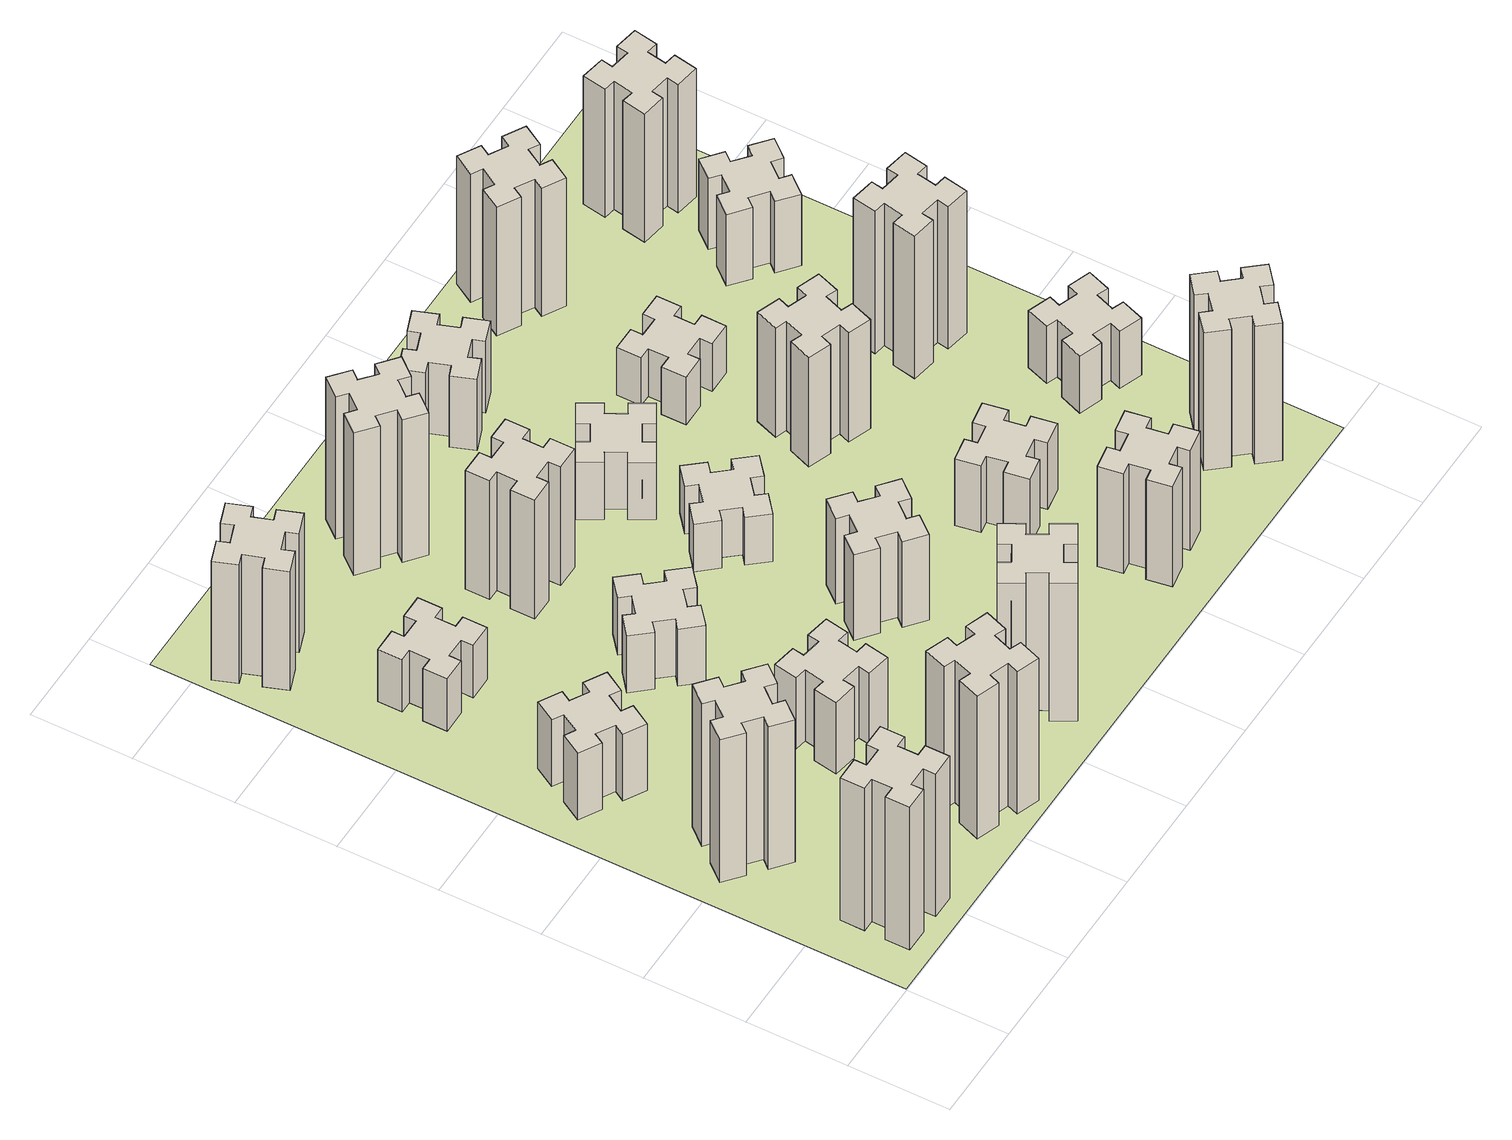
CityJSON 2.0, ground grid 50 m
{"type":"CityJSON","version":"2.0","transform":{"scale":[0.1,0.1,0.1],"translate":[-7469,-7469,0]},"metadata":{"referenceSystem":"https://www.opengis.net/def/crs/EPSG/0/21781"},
"CityObjects":{
"building1":{"type":"Building","attributes":{"class":"1000","function":"1000","usage":"1000","yearOfConstruction":2016,"roofType":"1000","measuredHeight":90,"storeysAboveGround":30,"storeysBelowGround":0},"geometry":[{"type":"Solid","lod":"1","boundaries":[[[[0,1,2,3,4,5,6,7,8,9,10,11,12,13,14,15,16,17,18,19]],[[17,16,20,21]],[[16,15,22,20]],[[15,14,23,22]],[[14,13,24,23]],[[13,12,25,24]],[[12,11,26,25]],[[11,10,27,26]],[[10,9,28,27]],[[9,8,29,28]],[[8,7,30,29]],[[7,6,31,30]],[[6,5,32,31]],[[5,4,33,32]],[[4,3,34,33]],[[3,2,35,34]],[[2,1,36,35]],[[1,0,37,36]],[[0,19,38,37]],[[19,18,39,38]],[[18,17,21,39]],[[24,25,26,27,28,29,30,31,32,33,34,35,36,37,38,39,21,20,22,23]]]]}]},
"building2":{"type":"Building","attributes":{"class":"1000","function":"1000","usage":"1000","yearOfConstruction":2016,"roofType":"1000","measuredHeight":90,"storeysAboveGround":30,"storeysBelowGround":0},"geometry":[{"type":"Solid","lod":"1","boundaries":[[[[40,41,42,43,44,45,46,47,48,49,50,51,52,53,54,55,56,57,58,59]],[[57,56,60,61]],[[56,55,62,60]],[[55,54,63,62]],[[54,53,64,63]],[[53,52,65,64]],[[52,51,66,65]],[[51,50,67,66]],[[50,49,68,67]],[[49,48,69,68]],[[48,47,70,69]],[[47,46,71,70]],[[46,45,72,71]],[[45,44,73,72]],[[44,43,74,73]],[[43,42,75,74]],[[42,41,76,75]],[[41,40,77,76]],[[40,59,78,77]],[[59,58,79,78]],[[58,57,61,79]],[[64,65,66,67,68,69,70,71,72,73,74,75,76,77,78,79,61,60,62,63]]]]}]},
"building3":{"type":"Building","attributes":{"class":"1000","function":"1000","usage":"1000","yearOfConstruction":2016,"roofType":"1000","measuredHeight":42,"storeysAboveGround":30,"storeysBelowGround":0},"geometry":[{"type":"Solid","lod":"1","boundaries":[[[[80,81,82,83,84,85,86,87,88,89,90,91,92,93,94,95,96,97,98,99]],[[97,96,100,101]],[[96,95,102,100]],[[95,94,103,102]],[[94,93,104,103]],[[93,92,105,104]],[[92,91,106,105]],[[91,90,107,106]],[[90,89,108,107]],[[89,88,109,108]],[[88,87,110,109]],[[87,86,111,110]],[[86,85,112,111]],[[85,84,113,112]],[[84,83,114,113]],[[83,82,115,114]],[[82,81,116,115]],[[81,80,117,116]],[[80,99,118,117]],[[99,98,119,118]],[[98,97,101,119]],[[104,105,106,107,108,109,110,111,112,113,114,115,116,117,118,119,101,100,102,103]]]]}]},
"building4":{"type":"Building","attributes":{"class":"1000","function":"1000","usage":"1000","yearOfConstruction":2016,"roofType":"1000","measuredHeight":90,"storeysAboveGround":30,"storeysBelowGround":0},"geometry":[{"type":"Solid","lod":"1","boundaries":[[[[120,121,122,123,124,125,126,127,128,129,130,131,132,133,134,135,136,137,138,139]],[[137,136,140,141]],[[136,135,142,140]],[[135,134,143,142]],[[134,133,144,143]],[[133,132,145,144]],[[132,131,146,145]],[[131,130,147,146]],[[130,129,148,147]],[[129,128,149,148]],[[128,127,150,149]],[[127,126,151,150]],[[126,125,152,151]],[[125,124,153,152]],[[124,123,154,153]],[[123,122,155,154]],[[122,121,156,155]],[[121,120,157,156]],[[120,139,158,157]],[[139,138,159,158]],[[138,137,141,159]],[[144,145,146,147,148,149,150,151,152,153,154,155,156,157,158,159,141,140,142,143]]]]}]},
"building5":{"type":"Building","attributes":{"class":"1000","function":"1000","usage":"1000","yearOfConstruction":2016,"roofType":"1000","measuredHeight":33,"storeysAboveGround":30,"storeysBelowGround":0},"geometry":[{"type":"Solid","lod":"1","boundaries":[[[[160,161,162,163,164,165,166,167,168,169,170,171,172,173,174,175,176,177,178,179]],[[177,176,180,181]],[[176,175,182,180]],[[175,174,183,182]],[[174,173,184,183]],[[173,172,185,184]],[[172,171,186,185]],[[171,170,187,186]],[[170,169,188,187]],[[169,168,189,188]],[[168,167,190,189]],[[167,166,191,190]],[[166,165,192,191]],[[165,164,193,192]],[[164,163,194,193]],[[163,162,195,194]],[[162,161,196,195]],[[161,160,197,196]],[[160,179,198,197]],[[179,178,199,198]],[[178,177,181,199]],[[184,185,186,187,188,189,190,191,192,193,194,195,196,197,198,199,181,180,182,183]]]]}]},
"building6":{"type":"Building","attributes":{"class":"1000","function":"1000","usage":"1000","yearOfConstruction":2016,"roofType":"1000","measuredHeight":75,"storeysAboveGround":30,"storeysBelowGround":0},"geometry":[{"type":"Solid","lod":"1","boundaries":[[[[200,201,202,203,204,205,206,207,208,209,210,211,212,213,214,215,216,217,218,219]],[[217,216,220,221]],[[216,215,222,220]],[[215,214,223,222]],[[214,213,224,223]],[[213,212,225,224]],[[212,211,226,225]],[[211,210,227,226]],[[210,209,228,227]],[[209,208,229,228]],[[208,207,230,229]],[[207,206,231,230]],[[206,205,232,231]],[[205,204,233,232]],[[204,203,234,233]],[[203,202,235,234]],[[202,201,236,235]],[[201,200,237,236]],[[200,219,238,237]],[[219,218,239,238]],[[218,217,221,239]],[[224,225,226,227,228,229,230,231,232,233,234,235,236,237,238,239,221,220,222,223]]]]}]},
"building7":{"type":"Building","attributes":{"class":"1000","function":"1000","usage":"1000","yearOfConstruction":2016,"roofType":"1000","measuredHeight":45,"storeysAboveGround":30,"storeysBelowGround":0},"geometry":[{"type":"Solid","lod":"1","boundaries":[[[[240,241,242,243,244,245,246,247,248,249,250,251,252,253,254,255,256,257,258,259]],[[257,256,260,261]],[[256,255,262,260]],[[255,254,263,262]],[[254,253,264,263]],[[253,252,265,264]],[[252,251,266,265]],[[251,250,267,266]],[[250,249,268,267]],[[249,248,269,268]],[[248,247,270,269]],[[247,246,271,270]],[[246,245,272,271]],[[245,244,273,272]],[[244,243,274,273]],[[243,242,275,274]],[[242,241,276,275]],[[241,240,277,276]],[[240,259,278,277]],[[259,258,279,278]],[[258,257,261,279]],[[264,265,266,267,268,269,270,271,272,273,274,275,276,277,278,279,261,260,262,263]]]]}]},
"building8":{"type":"Building","attributes":{"class":"1000","function":"1000","usage":"1000","yearOfConstruction":2016,"roofType":"1000","measuredHeight":36,"storeysAboveGround":30,"storeysBelowGround":0},"geometry":[{"type":"Solid","lod":"1","boundaries":[[[[280,281,282,283,284,285,286,287,288,289,290,291,292,293,294,295,296,297,298,299]],[[297,296,300,301]],[[296,295,302,300]],[[295,294,303,302]],[[294,293,304,303]],[[293,292,305,304]],[[292,291,306,305]],[[291,290,307,306]],[[290,289,308,307]],[[289,288,309,308]],[[288,287,310,309]],[[287,286,311,310]],[[286,285,312,311]],[[285,284,313,312]],[[284,283,314,313]],[[283,282,315,314]],[[282,281,316,315]],[[281,280,317,316]],[[280,299,318,317]],[[299,298,319,318]],[[298,297,301,319]],[[304,305,306,307,308,309,310,311,312,313,314,315,316,317,318,319,301,300,302,303]]]]}]},
"building9":{"type":"Building","attributes":{"class":"1000","function":"1000","usage":"1000","yearOfConstruction":2016,"roofType":"1000","measuredHeight":87,"storeysAboveGround":30,"storeysBelowGround":0},"geometry":[{"type":"Solid","lod":"1","boundaries":[[[[320,321,322,323,324,325,326,327,328,329,330,331,332,333,334,335,336,337,338,339]],[[337,336,340,341]],[[336,335,342,340]],[[335,334,343,342]],[[334,333,344,343]],[[333,332,345,344]],[[332,331,346,345]],[[331,330,347,346]],[[330,329,348,347]],[[329,328,349,348]],[[328,327,350,349]],[[327,326,351,350]],[[326,325,352,351]],[[325,324,353,352]],[[324,323,354,353]],[[323,322,355,354]],[[322,321,356,355]],[[321,320,357,356]],[[320,339,358,357]],[[339,338,359,358]],[[338,337,341,359]],[[344,345,346,347,348,349,350,351,352,353,354,355,356,357,358,359,341,340,342,343]]]]}]},
"building10":{"type":"Building","attributes":{"class":"1000","function":"1000","usage":"1000","yearOfConstruction":2016,"roofType":"1000","measuredHeight":75,"storeysAboveGround":30,"storeysBelowGround":0},"geometry":[{"type":"Solid","lod":"1","boundaries":[[[[360,361,362,363,364,365,366,367,368,369,370,371,372,373,374,375,376,377,378,379]],[[377,376,380,381]],[[376,375,382,380]],[[375,374,383,382]],[[374,373,384,383]],[[373,372,385,384]],[[372,371,386,385]],[[371,370,387,386]],[[370,369,388,387]],[[369,368,389,388]],[[368,367,390,389]],[[367,366,391,390]],[[366,365,392,391]],[[365,364,393,392]],[[364,363,394,393]],[[363,362,395,394]],[[362,361,396,395]],[[361,360,397,396]],[[360,379,398,397]],[[379,378,399,398]],[[378,377,381,399]],[[384,385,386,387,388,389,390,391,392,393,394,395,396,397,398,399,381,380,382,383]]]]}]},
"building11":{"type":"Building","attributes":{"class":"1000","function":"1000","usage":"1000","yearOfConstruction":2016,"roofType":"1000","measuredHeight":90,"storeysAboveGround":30,"storeysBelowGround":0},"geometry":[{"type":"Solid","lod":"1","boundaries":[[[[400,401,402,403,404,405,406,407,408,409,410,411,412,413,414,415,416,417,418,419]],[[417,416,420,421]],[[416,415,422,420]],[[415,414,423,422]],[[414,413,424,423]],[[413,412,425,424]],[[412,411,426,425]],[[411,410,427,426]],[[410,409,428,427]],[[409,408,429,428]],[[408,407,430,429]],[[407,406,431,430]],[[406,405,432,431]],[[405,404,433,432]],[[404,403,434,433]],[[403,402,435,434]],[[402,401,436,435]],[[401,400,437,436]],[[400,419,438,437]],[[419,418,439,438]],[[418,417,421,439]],[[424,425,426,427,428,429,430,431,432,433,434,435,436,437,438,439,421,420,422,423]]]]}]},
"building12":{"type":"Building","attributes":{"class":"1000","function":"1000","usage":"1000","yearOfConstruction":2016,"roofType":"1000","measuredHeight":54,"storeysAboveGround":30,"storeysBelowGround":0},"geometry":[{"type":"Solid","lod":"1","boundaries":[[[[440,441,442,443,444,445,446,447,448,449,450,451,452,453,454,455,456,457,458,459]],[[457,456,460,461]],[[456,455,462,460]],[[455,454,463,462]],[[454,453,464,463]],[[453,452,465,464]],[[452,451,466,465]],[[451,450,467,466]],[[450,449,468,467]],[[449,448,469,468]],[[448,447,470,469]],[[447,446,471,470]],[[446,445,472,471]],[[445,444,473,472]],[[444,443,474,473]],[[443,442,475,474]],[[442,441,476,475]],[[441,440,477,476]],[[440,459,478,477]],[[459,458,479,478]],[[458,457,461,479]],[[464,465,466,467,468,469,470,471,472,473,474,475,476,477,478,479,461,460,462,463]]]]}]},
"building13":{"type":"Building","attributes":{"class":"1000","function":"1000","usage":"1000","yearOfConstruction":2016,"roofType":"1000","measuredHeight":30,"storeysAboveGround":30,"storeysBelowGround":0},"geometry":[{"type":"Solid","lod":"1","boundaries":[[[[480,481,482,483,484,485,486,487,488,489,490,491,492,493,494,495,496,497,498,499]],[[497,496,500,501]],[[496,495,502,500]],[[495,494,503,502]],[[494,493,504,503]],[[493,492,505,504]],[[492,491,506,505]],[[491,490,507,506]],[[490,489,508,507]],[[489,488,509,508]],[[488,487,510,509]],[[487,486,511,510]],[[486,485,512,511]],[[485,484,513,512]],[[484,483,514,513]],[[483,482,515,514]],[[482,481,516,515]],[[481,480,517,516]],[[480,499,518,517]],[[499,498,519,518]],[[498,497,501,519]],[[504,505,506,507,508,509,510,511,512,513,514,515,516,517,518,519,501,500,502,503]]]]}]},
"building14":{"type":"Building","attributes":{"class":"1000","function":"1000","usage":"1000","yearOfConstruction":2016,"roofType":"1000","measuredHeight":36,"storeysAboveGround":30,"storeysBelowGround":0},"geometry":[{"type":"Solid","lod":"1","boundaries":[[[[520,521,522,523,524,525,526,527,528,529,530,531,532,533,534,535,536,537,538,539]],[[537,536,540,541]],[[536,535,542,540]],[[535,534,543,542]],[[534,533,544,543]],[[533,532,545,544]],[[532,531,546,545]],[[531,530,547,546]],[[530,529,548,547]],[[529,528,549,548]],[[528,527,550,549]],[[527,526,551,550]],[[526,525,552,551]],[[525,524,553,552]],[[524,523,554,553]],[[523,522,555,554]],[[522,521,556,555]],[[521,520,557,556]],[[520,539,558,557]],[[539,538,559,558]],[[538,537,541,559]],[[544,545,546,547,548,549,550,551,552,553,554,555,556,557,558,559,541,540,542,543]]]]}]},
"building15":{"type":"Building","attributes":{"class":"1000","function":"1000","usage":"1000","yearOfConstruction":2016,"roofType":"1000","measuredHeight":63,"storeysAboveGround":30,"storeysBelowGround":0},"geometry":[{"type":"Solid","lod":"1","boundaries":[[[[560,561,562,563,564,565,566,567,568,569,570,571,572,573,574,575,576,577,578,579]],[[577,576,580,581]],[[576,575,582,580]],[[575,574,583,582]],[[574,573,584,583]],[[573,572,585,584]],[[572,571,586,585]],[[571,570,587,586]],[[570,569,588,587]],[[569,568,589,588]],[[568,567,590,589]],[[567,566,591,590]],[[566,565,592,591]],[[565,564,593,592]],[[564,563,594,593]],[[563,562,595,594]],[[562,561,596,595]],[[561,560,597,596]],[[560,579,598,597]],[[579,578,599,598]],[[578,577,581,599]],[[584,585,586,587,588,589,590,591,592,593,594,595,596,597,598,599,581,580,582,583]]]]}]},
"building16":{"type":"Building","attributes":{"class":"1000","function":"1000","usage":"1000","yearOfConstruction":2016,"roofType":"1000","measuredHeight":45,"storeysAboveGround":30,"storeysBelowGround":0},"geometry":[{"type":"Solid","lod":"1","boundaries":[[[[600,601,602,603,604,605,606,607,608,609,610,611,612,613,614,615,616,617,618,619]],[[617,616,620,621]],[[616,615,622,620]],[[615,614,623,622]],[[614,613,624,623]],[[613,612,625,624]],[[612,611,626,625]],[[611,610,627,626]],[[610,609,628,627]],[[609,608,629,628]],[[608,607,630,629]],[[607,606,631,630]],[[606,605,632,631]],[[605,604,633,632]],[[604,603,634,633]],[[603,602,635,634]],[[602,601,636,635]],[[601,600,637,636]],[[600,619,638,637]],[[619,618,639,638]],[[618,617,621,639]],[[624,625,626,627,628,629,630,631,632,633,634,635,636,637,638,639,621,620,622,623]]]]}]},
"building17":{"type":"Building","attributes":{"class":"1000","function":"1000","usage":"1000","yearOfConstruction":2016,"roofType":"1000","measuredHeight":42,"storeysAboveGround":30,"storeysBelowGround":0},"geometry":[{"type":"Solid","lod":"1","boundaries":[[[[640,641,642,643,644,645,646,647,648,649,650,651,652,653,654,655,656,657,658,659]],[[657,656,660,661]],[[656,655,662,660]],[[655,654,663,662]],[[654,653,664,663]],[[653,652,665,664]],[[652,651,666,665]],[[651,650,667,666]],[[650,649,668,667]],[[649,648,669,668]],[[648,647,670,669]],[[647,646,671,670]],[[646,645,672,671]],[[645,644,673,672]],[[644,643,674,673]],[[643,642,675,674]],[[642,641,676,675]],[[641,640,677,676]],[[640,659,678,677]],[[659,658,679,678]],[[658,657,661,679]],[[664,665,666,667,668,669,670,671,672,673,674,675,676,677,678,679,661,660,662,663]]]]}]},
"building18":{"type":"Building","attributes":{"class":"1000","function":"1000","usage":"1000","yearOfConstruction":2016,"roofType":"1000","measuredHeight":69,"storeysAboveGround":30,"storeysBelowGround":0},"geometry":[{"type":"Solid","lod":"1","boundaries":[[[[680,681,682,683,684,685,686,687,688,689,690,691,692,693,694,695,696,697,698,699]],[[697,696,700,701]],[[696,695,702,700]],[[695,694,703,702]],[[694,693,704,703]],[[693,692,705,704]],[[692,691,706,705]],[[691,690,707,706]],[[690,689,708,707]],[[689,688,709,708]],[[688,687,710,709]],[[687,686,711,710]],[[686,685,712,711]],[[685,684,713,712]],[[684,683,714,713]],[[683,682,715,714]],[[682,681,716,715]],[[681,680,717,716]],[[680,699,718,717]],[[699,698,719,718]],[[698,697,701,719]],[[704,705,706,707,708,709,710,711,712,713,714,715,716,717,718,719,701,700,702,703]]]]}]},
"building19":{"type":"Building","attributes":{"class":"1000","function":"1000","usage":"1000","yearOfConstruction":2016,"roofType":"1000","measuredHeight":30,"storeysAboveGround":30,"storeysBelowGround":0},"geometry":[{"type":"Solid","lod":"1","boundaries":[[[[720,721,722,723,724,725,726,727,728,729,730,731,732,733,734,735,736,737,738,739]],[[737,736,740,741]],[[736,735,742,740]],[[735,734,743,742]],[[734,733,744,743]],[[733,732,745,744]],[[732,731,746,745]],[[731,730,747,746]],[[730,729,748,747]],[[729,728,749,748]],[[728,727,750,749]],[[727,726,751,750]],[[726,725,752,751]],[[725,724,753,752]],[[724,723,754,753]],[[723,722,755,754]],[[722,721,756,755]],[[721,720,757,756]],[[720,739,758,757]],[[739,738,759,758]],[[738,737,741,759]],[[744,745,746,747,748,749,750,751,752,753,754,755,756,757,758,759,741,740,742,743]]]]}]},
"building20":{"type":"Building","attributes":{"class":"1000","function":"1000","usage":"1000","yearOfConstruction":2016,"roofType":"1000","measuredHeight":87,"storeysAboveGround":30,"storeysBelowGround":0},"geometry":[{"type":"Solid","lod":"1","boundaries":[[[[760,761,762,763,764,765,766,767,768,769,770,771,772,773,774,775,776,777,778,779]],[[777,776,780,781]],[[776,775,782,780]],[[775,774,783,782]],[[774,773,784,783]],[[773,772,785,784]],[[772,771,786,785]],[[771,770,787,786]],[[770,769,788,787]],[[769,768,789,788]],[[768,767,790,789]],[[767,766,791,790]],[[766,765,792,791]],[[765,764,793,792]],[[764,763,794,793]],[[763,762,795,794]],[[762,761,796,795]],[[761,760,797,796]],[[760,779,798,797]],[[779,778,799,798]],[[778,777,781,799]],[[784,785,786,787,788,789,790,791,792,793,794,795,796,797,798,799,781,780,782,783]]]]}]},
"building21":{"type":"Building","attributes":{"class":"1000","function":"1000","usage":"1000","yearOfConstruction":2016,"roofType":"1000","measuredHeight":81,"storeysAboveGround":30,"storeysBelowGround":0},"geometry":[{"type":"Solid","lod":"1","boundaries":[[[[800,801,802,803,804,805,806,807,808,809,810,811,812,813,814,815,816,817,818,819]],[[817,816,820,821]],[[816,815,822,820]],[[815,814,823,822]],[[814,813,824,823]],[[813,812,825,824]],[[812,811,826,825]],[[811,810,827,826]],[[810,809,828,827]],[[809,808,829,828]],[[808,807,830,829]],[[807,806,831,830]],[[806,805,832,831]],[[805,804,833,832]],[[804,803,834,833]],[[803,802,835,834]],[[802,801,836,835]],[[801,800,837,836]],[[800,819,838,837]],[[819,818,839,838]],[[818,817,821,839]],[[824,825,826,827,828,829,830,831,832,833,834,835,836,837,838,839,821,820,822,823]]]]}]},
"building22":{"type":"Building","attributes":{"class":"1000","function":"1000","usage":"1000","yearOfConstruction":2016,"roofType":"1000","measuredHeight":36,"storeysAboveGround":30,"storeysBelowGround":0},"geometry":[{"type":"Solid","lod":"1","boundaries":[[[[840,841,842,843,844,845,846,847,848,849,850,851,852,853,854,855,856,857,858,859]],[[857,856,860,861]],[[856,855,862,860]],[[855,854,863,862]],[[854,853,864,863]],[[853,852,865,864]],[[852,851,866,865]],[[851,850,867,866]],[[850,849,868,867]],[[849,848,869,868]],[[848,847,870,869]],[[847,846,871,870]],[[846,845,872,871]],[[845,844,873,872]],[[844,843,874,873]],[[843,842,875,874]],[[842,841,876,875]],[[841,840,877,876]],[[840,859,878,877]],[[859,858,879,878]],[[858,857,861,879]],[[864,865,866,867,868,869,870,871,872,873,874,875,876,877,878,879,861,860,862,863]]]]}]},
"building23":{"type":"Building","attributes":{"class":"1000","function":"1000","usage":"1000","yearOfConstruction":2016,"roofType":"1000","measuredHeight":90,"storeysAboveGround":30,"storeysBelowGround":0},"geometry":[{"type":"Solid","lod":"1","boundaries":[[[[880,881,882,883,884,885,886,887,888,889,890,891,892,893,894,895,896,897,898,899]],[[897,896,900,901]],[[896,895,902,900]],[[895,894,903,902]],[[894,893,904,903]],[[893,892,905,904]],[[892,891,906,905]],[[891,890,907,906]],[[890,889,908,907]],[[889,888,909,908]],[[888,887,910,909]],[[887,886,911,910]],[[886,885,912,911]],[[885,884,913,912]],[[884,883,914,913]],[[883,882,915,914]],[[882,881,916,915]],[[881,880,917,916]],[[880,899,918,917]],[[899,898,919,918]],[[898,897,901,919]],[[904,905,906,907,908,909,910,911,912,913,914,915,916,917,918,919,901,900,902,903]]]]}]},
"building24":{"type":"Building","attributes":{"class":"1000","function":"1000","usage":"1000","yearOfConstruction":2016,"roofType":"1000","measuredHeight":45,"storeysAboveGround":30,"storeysBelowGround":0},"geometry":[{"type":"Solid","lod":"1","boundaries":[[[[920,921,922,923,924,925,926,927,928,929,930,931,932,933,934,935,936,937,938,939]],[[937,936,940,941]],[[936,935,942,940]],[[935,934,943,942]],[[934,933,944,943]],[[933,932,945,944]],[[932,931,946,945]],[[931,930,947,946]],[[930,929,948,947]],[[929,928,949,948]],[[928,927,950,949]],[[927,926,951,950]],[[926,925,952,951]],[[925,924,953,952]],[[924,923,954,953]],[[923,922,955,954]],[[922,921,956,955]],[[921,920,957,956]],[[920,939,958,957]],[[939,938,959,958]],[[938,937,941,959]],[[944,945,946,947,948,949,950,951,952,953,954,955,956,957,958,959,941,940,942,943]]]]}]},
"building25":{"type":"Building","attributes":{"class":"1000","function":"1000","usage":"1000","yearOfConstruction":2016,"roofType":"1000","measuredHeight":81,"storeysAboveGround":30,"storeysBelowGround":0},"geometry":[{"type":"Solid","lod":"1","boundaries":[[[[960,961,962,963,964,965,966,967,968,969,970,971,972,973,974,975,976,977,978,979]],[[977,976,980,981]],[[976,975,982,980]],[[975,974,983,982]],[[974,973,984,983]],[[973,972,985,984]],[[972,971,986,985]],[[971,970,987,986]],[[970,969,988,987]],[[969,968,989,988]],[[968,967,990,989]],[[967,966,991,990]],[[966,965,992,991]],[[965,964,993,992]],[[964,963,994,993]],[[963,962,995,994]],[[962,961,996,995]],[[961,960,997,996]],[[960,979,998,997]],[[979,978,999,998]],[[978,977,981,999]],[[984,985,986,987,988,989,990,991,992,993,994,995,996,997,998,999,981,980,982,983]]]]}]},
"landuse1":{"type":"LandUse","attributes":{"name":"plot1","function":"1010"},"geometry":[{"type":"MultiSurface","lod":"1","boundaries":[[[1000,1001,1002,1003]]]}]}
},
"vertices":[
[265,325,0],[265,225,0],[205,225,0],[205,105,0],[325,105,0],[325,165,0],[425,165,0],[425,105,0],[545,105,0],[545,225,0],[485,225,0],[485,325,0],[545,325,0],[545,445,0],[425,445,0],[425,385,0],[325,385,0],[325,445,0],[205,445,0],[205,325,0],[325,385,900],[325,445,900],[425,385,900],[425,445,900],[545,445,900],[545,325,900],[485,325,900],[485,225,900],[545,225,900],[545,105,900],[425,105,900],[425,165,900],[325,165,900],[325,105,900],[205,105,900],[205,225,900],[265,225,900],[265,325,900],[205,325,900],[205,445,900],
[484,1067,0],[408,1132,0],[446,1178,0],[354,1255,0],[277,1163,0],[323,1124,0],[259,1048,0],[213,1086,0],[136,994,0],[228,917,0],[266,963,0],[343,899,0],[304,853,0],[396,776,0],[473,868,0],[427,906,0],[492,983,0],[538,944,0],[615,1036,0],[523,1113,0],[492,983,900],[538,944,900],[427,906,900],[473,868,900],[396,776,900],[304,853,900],[343,899,900],[266,963,900],[228,917,900],[136,994,900],[213,1086,900],[259,1048,900],[323,1124,900],[277,1163,900],[354,1255,900],[446,1178,900],[408,1132,900],[484,1067,900],[523,1113,900],[615,1036,900],
[474,1826,0],[387,1876,0],[417,1928,0],[313,1988,0],[253,1884,0],[305,1854,0],[255,1767,0],[203,1797,0],[143,1693,0],[247,1633,0],[277,1685,0],[364,1635,0],[334,1583,0],[438,1523,0],[498,1627,0],[446,1657,0],[496,1744,0],[548,1714,0],[608,1818,0],[504,1878,0],[496,1744,420],[548,1714,420],[446,1657,420],[498,1627,420],[438,1523,420],[334,1583,420],[364,1635,420],[277,1685,420],[247,1633,420],[143,1693,420],[203,1797,420],[255,1767,420],[305,1854,420],[253,1884,420],[313,1988,420],[417,1928,420],[387,1876,420],[474,1826,420],[504,1878,420],[608,1818,420],
[1029,360,0],[995,266,0],[939,287,0],[897,174,0],[1010,133,0],[1031,189,0],[1125,155,0],[1104,99,0],[1217,57,0],[1258,170,0],[1202,191,0],[1236,285,0],[1292,264,0],[1333,377,0],[1220,418,0],[1200,362,0],[1106,396,0],[1127,452,0],[1014,493,0],[973,380,0],[1106,396,900],[1127,452,900],[1200,362,900],[1220,418,900],[1333,377,900],[1292,264,900],[1236,285,900],[1202,191,900],[1258,170,900],[1217,57,900],[1104,99,900],[1125,155,900],[1031,189,900],[1010,133,900],[897,174,900],[939,287,900],[995,266,900],[1029,360,900],[973,380,900],[1014,493,900],
[425,2485,0],[525,2485,0],[525,2425,0],[645,2425,0],[645,2545,0],[585,2545,0],[585,2645,0],[645,2645,0],[645,2765,0],[525,2765,0],[525,2705,0],[425,2705,0],[425,2765,0],[305,2765,0],[305,2645,0],[365,2645,0],[365,2545,0],[305,2545,0],[305,2425,0],[425,2425,0],[365,2545,330],[305,2545,330],[365,2645,330],[305,2645,330],[305,2765,330],[425,2765,330],[425,2705,330],[525,2705,330],[525,2765,330],[645,2765,330],[645,2645,330],[585,2645,330],[585,2545,330],[645,2545,330],[645,2425,330],[525,2425,330],[525,2485,330],[425,2485,330],[425,2425,330],[305,2425,330],
[155,3345,0],[189,3251,0],[133,3230,0],[174,3117,0],[287,3159,0],[266,3215,0],[360,3249,0],[380,3193,0],[493,3234,0],[452,3347,0],[396,3326,0],[362,3420,0],[418,3440,0],[377,3553,0],[264,3512,0],[285,3456,0],[191,3422,0],[170,3478,0],[57,3437,0],[99,3324,0],[191,3422,750],[170,3478,750],[285,3456,750],[264,3512,750],[377,3553,750],[418,3440,750],[362,3420,750],[396,3326,750],[452,3347,750],[493,3234,750],[380,3193,750],[360,3249,750],[266,3215,750],[287,3159,750],[174,3117,750],[133,3230,750],[189,3251,750],[155,3345,750],[99,3324,750],[57,3437,750],
[1047,916,0],[1145,898,0],[1135,839,0],[1253,818,0],[1274,937,0],[1215,947,0],[1232,1045,0],[1291,1035,0],[1312,1153,0],[1194,1174,0],[1184,1115,0],[1085,1132,0],[1096,1191,0],[977,1212,0],[957,1094,0],[1016,1084,0],[998,985,0],[939,996,0],[918,877,0],[1037,857,0],[998,985,450],[939,996,450],[1016,1084,450],[957,1094,450],[977,1212,450],[1096,1191,450],[1085,1132,450],[1184,1115,450],[1194,1174,450],[1312,1153,450],[1291,1035,450],[1232,1045,450],[1215,947,450],[1274,937,450],[1253,818,450],[1135,839,450],[1145,898,450],[1047,916,450],[1037,857,450],[918,877,450],
[1083,1972,0],[1006,1907,0],[968,1953,0],[876,1876,0],[953,1784,0],[999,1823,0],[1063,1746,0],[1017,1708,0],[1094,1616,0],[1186,1693,0],[1148,1739,0],[1224,1803,0],[1263,1757,0],[1355,1834,0],[1278,1926,0],[1232,1888,0],[1167,1964,0],[1213,2003,0],[1136,2095,0],[1044,2018,0],[1167,1964,360],[1213,2003,360],[1232,1888,360],[1278,1926,360],[1355,1834,360],[1263,1757,360],[1224,1803,360],[1148,1739,360],[1186,1693,360],[1094,1616,360],[1017,1708,360],[1063,1746,360],[999,1823,360],[953,1784,360],[876,1876,360],[968,1953,360],[1006,1907,360],[1083,1972,360],[1044,2018,360],[1136,2095,360],
[1744,496,0],[1657,446,0],[1627,498,0],[1523,438,0],[1583,334,0],[1635,364,0],[1685,277,0],[1633,247,0],[1693,143,0],[1797,203,0],[1767,255,0],[1854,305,0],[1884,253,0],[1988,313,0],[1928,417,0],[1876,387,0],[1826,474,0],[1878,504,0],[1818,608,0],[1714,548,0],[1826,474,870],[1878,504,870],[1876,387,870],[1928,417,870],[1988,313,870],[1884,253,870],[1854,305,870],[1767,255,870],[1797,203,870],[1693,143,870],[1633,247,870],[1685,277,870],[1635,364,870],[1583,334,870],[1523,438,870],[1627,498,870],[1657,446,870],[1744,496,870],[1714,548,870],[1818,608,870],
[1325,2545,0],[1325,2645,0],[1385,2645,0],[1385,2765,0],[1265,2765,0],[1265,2705,0],[1165,2705,0],[1165,2765,0],[1045,2765,0],[1045,2645,0],[1105,2645,0],[1105,2545,0],[1045,2545,0],[1045,2425,0],[1165,2425,0],[1165,2485,0],[1265,2485,0],[1265,2425,0],[1385,2425,0],[1385,2545,0],[1265,2485,750],[1265,2425,750],[1165,2485,750],[1165,2425,750],[1045,2425,750],[1045,2545,750],[1105,2545,750],[1105,2645,750],[1045,2645,750],[1045,2765,750],[1165,2765,750],[1165,2705,750],[1265,2705,750],[1265,2765,750],[1385,2765,750],[1385,2645,750],[1325,2645,750],[1325,2545,750],[1385,2545,750],[1385,2425,750],
[1006,3183,0],[1083,3119,0],[1044,3073,0],[1136,2996,0],[1213,3088,0],[1167,3126,0],[1232,3203,0],[1278,3164,0],[1355,3256,0],[1263,3333,0],[1224,3287,0],[1148,3352,0],[1186,3398,0],[1094,3475,0],[1017,3383,0],[1063,3344,0],[999,3268,0],[953,3306,0],[876,3214,0],[968,3137,0],[999,3268,900],[953,3306,900],[1063,3344,900],[1017,3383,900],[1094,3475,900],[1186,3398,900],[1148,3352,900],[1224,3287,900],[1263,3333,900],[1355,3256,900],[1278,3164,900],[1232,3203,900],[1167,3126,900],[1213,3088,900],[1136,2996,900],[1044,3073,900],[1083,3119,900],[1006,3183,900],[968,3137,900],[876,3214,900],
[1746,1163,0],[1823,1099,0],[1784,1053,0],[1876,976,0],[1953,1068,0],[1907,1106,0],[1972,1183,0],[2018,1144,0],[2095,1236,0],[2003,1313,0],[1964,1267,0],[1888,1332,0],[1926,1378,0],[1834,1455,0],[1757,1363,0],[1803,1324,0],[1739,1248,0],[1693,1286,0],[1616,1194,0],[1708,1117,0],[1739,1248,540],[1693,1286,540],[1803,1324,540],[1757,1363,540],[1834,1455,540],[1926,1378,540],[1888,1332,540],[1964,1267,540],[2003,1313,540],[2095,1236,540],[2018,1144,540],[1972,1183,540],[1907,1106,540],[1953,1068,540],[1876,976,540],[1784,1053,540],[1823,1099,540],[1746,1163,540],[1708,1117,540],[1616,1194,540],
[1972,1988,0],[1907,2064,0],[1953,2103,0],[1876,2195,0],[1784,2118,0],[1823,2072,0],[1746,2007,0],[1708,2053,0],[1616,1976,0],[1693,1884,0],[1739,1923,0],[1803,1846,0],[1757,1808,0],[1834,1716,0],[1926,1793,0],[1888,1839,0],[1964,1903,0],[2003,1857,0],[2095,1934,0],[2018,2026,0],[1964,1903,300],[2003,1857,300],[1888,1839,300],[1926,1793,300],[1834,1716,300],[1757,1808,300],[1803,1846,300],[1739,1923,300],[1693,1884,300],[1616,1976,300],[1708,2053,300],[1746,2007,300],[1823,2072,300],[1784,2118,300],[1876,2195,300],[1953,2103,300],[1907,2064,300],[1972,1988,300],[2018,2026,300],[2095,1934,300],
[1976,2507,0],[1926,2594,0],[1978,2624,0],[1918,2728,0],[1814,2668,0],[1844,2616,0],[1757,2566,0],[1727,2618,0],[1623,2558,0],[1683,2454,0],[1735,2484,0],[1785,2397,0],[1733,2367,0],[1793,2263,0],[1897,2323,0],[1867,2375,0],[1954,2425,0],[1984,2373,0],[2088,2433,0],[2028,2537,0],[1954,2425,360],[1984,2373,360],[1867,2375,360],[1897,2323,360],[1793,2263,360],[1733,2367,360],[1785,2397,360],[1735,2484,360],[1683,2454,360],[1623,2558,360],[1727,2618,360],[1757,2566,360],[1844,2616,360],[1814,2668,360],[1918,2728,360],[1978,2624,360],[1926,2594,360],[1976,2507,360],[2028,2537,360],[2088,2433,360],
[2665,258,0],[2764,276,0],[2774,217,0],[2892,237,0],[2871,356,0],[2812,345,0],[2795,444,0],[2854,454,0],[2833,572,0],[2715,551,0],[2725,492,0],[2627,475,0],[2617,534,0],[2498,513,0],[2519,395,0],[2578,405,0],[2596,307,0],[2537,297,0],[2557,178,0],[2676,199,0],[2596,307,630],[2537,297,630],[2578,405,630],[2519,395,630],[2498,513,630],[2617,534,630],[2627,475,630],[2725,492,630],[2715,551,630],[2833,572,630],[2854,454,630],[2795,444,630],[2812,345,630],[2871,356,630],[2892,237,630],[2774,217,630],[2764,276,630],[2665,258,630],[2676,199,630],[2557,178,630],
[1846,3215,0],[1940,3249,0],[1960,3193,0],[2073,3234,0],[2032,3347,0],[1976,3326,0],[1942,3420,0],[1998,3440,0],[1957,3553,0],[1844,3512,0],[1865,3456,0],[1771,3422,0],[1750,3478,0],[1637,3437,0],[1679,3324,0],[1735,3345,0],[1769,3251,0],[1713,3230,0],[1754,3117,0],[1867,3159,0],[1769,3251,450],[1713,3230,450],[1735,3345,450],[1679,3324,450],[1637,3437,450],[1750,3478,450],[1771,3422,450],[1865,3456,450],[1844,3512,450],[1957,3553,450],[1998,3440,450],[1942,3420,450],[1976,3326,450],[2032,3347,450],[2073,3234,450],[1960,3193,450],[1940,3249,450],[1846,3215,450],[1867,3159,450],[1754,3117,450],
[2625,1132,0],[2527,1115,0],[2517,1174,0],[2398,1153,0],[2419,1035,0],[2478,1045,0],[2496,947,0],[2437,937,0],[2457,818,0],[2576,839,0],[2565,898,0],[2664,916,0],[2674,857,0],[2792,877,0],[2771,996,0],[2712,985,0],[2695,1084,0],[2754,1094,0],[2733,1212,0],[2615,1191,0],[2695,1084,420],[2754,1094,420],[2712,985,420],[2771,996,420],[2792,877,420],[2674,857,420],[2664,916,420],[2565,898,420],[2576,839,420],[2457,818,420],[2437,937,420],[2496,947,420],[2478,1045,420],[2419,1035,420],[2398,1153,420],[2517,1174,420],[2527,1115,420],[2625,1132,420],[2615,1191,420],[2733,1212,420],
[2682,1871,0],[2716,1965,0],[2772,1944,0],[2813,2057,0],[2700,2098,0],[2680,2042,0],[2586,2076,0],[2607,2132,0],[2494,2173,0],[2453,2060,0],[2509,2040,0],[2475,1946,0],[2419,1967,0],[2377,1854,0],[2490,1813,0],[2511,1869,0],[2605,1835,0],[2584,1779,0],[2697,1737,0],[2738,1850,0],[2605,1835,690],[2584,1779,690],[2511,1869,690],[2490,1813,690],[2377,1854,690],[2419,1967,690],[2475,1946,690],[2509,2040,690],[2453,2060,690],[2494,2173,690],[2607,2132,690],[2586,2076,690],[2680,2042,690],[2700,2098,690],[2813,2057,690],[2772,1944,690],[2716,1965,690],[2682,1871,690],[2738,1850,690],[2697,1737,690],
[2605,2545,0],[2605,2645,0],[2665,2645,0],[2665,2765,0],[2545,2765,0],[2545,2705,0],[2445,2705,0],[2445,2765,0],[2325,2765,0],[2325,2645,0],[2385,2645,0],[2385,2545,0],[2325,2545,0],[2325,2425,0],[2445,2425,0],[2445,2485,0],[2545,2485,0],[2545,2425,0],[2665,2425,0],[2665,2545,0],[2545,2485,300],[2545,2425,300],[2445,2485,300],[2445,2425,300],[2325,2425,300],[2325,2545,300],[2385,2545,300],[2385,2645,300],[2325,2645,300],[2325,2765,300],[2445,2765,300],[2445,2705,300],[2545,2705,300],[2545,2765,300],[2665,2765,300],[2665,2645,300],[2605,2645,300],[2605,2545,300],[2665,2545,300],[2665,2425,300],
[3468,259,0],[3544,323,0],[3583,277,0],[3675,354,0],[3598,446,0],[3552,408,0],[3487,484,0],[3533,523,0],[3456,615,0],[3364,538,0],[3403,492,0],[3326,427,0],[3288,473,0],[3196,396,0],[3273,304,0],[3319,343,0],[3383,266,0],[3337,228,0],[3414,136,0],[3506,213,0],[3383,266,870],[3337,228,870],[3319,343,870],[3273,304,870],[3196,396,870],[3288,473,870],[3326,427,870],[3403,492,870],[3364,538,870],[3456,615,870],[3533,523,870],[3487,484,870],[3552,408,870],[3598,446,870],[3675,354,870],[3583,277,870],[3544,323,870],[3468,259,870],[3506,213,870],[3414,136,870],
[2694,3506,0],[2607,3556,0],[2637,3608,0],[2533,3668,0],[2473,3564,0],[2525,3534,0],[2475,3447,0],[2423,3477,0],[2363,3373,0],[2467,3313,0],[2497,3365,0],[2584,3315,0],[2554,3263,0],[2658,3203,0],[2718,3307,0],[2666,3337,0],[2716,3424,0],[2768,3394,0],[2828,3498,0],[2724,3558,0],[2716,3424,810],[2768,3394,810],[2666,3337,810],[2718,3307,810],[2658,3203,810],[2554,3263,810],[2584,3315,810],[2497,3365,810],[2467,3313,810],[2363,3373,810],[2423,3477,810],[2475,3447,810],[2525,3534,810],[2473,3564,810],[2533,3668,810],[2637,3608,810],[2607,3556,810],[2694,3506,810],[2724,3558,810],[2828,3498,810],
[3349,1200,0],[3315,1106,0],[3259,1127,0],[3217,1014,0],[3330,973,0],[3351,1029,0],[3445,995,0],[3424,939,0],[3537,897,0],[3578,1010,0],[3522,1031,0],[3556,1125,0],[3612,1104,0],[3653,1217,0],[3540,1258,0],[3520,1202,0],[3426,1236,0],[3447,1292,0],[3334,1333,0],[3293,1220,0],[3426,1236,360],[3447,1292,360],[3520,1202,360],[3540,1258,360],[3653,1217,360],[3612,1104,360],[3556,1125,360],[3522,1031,360],[3578,1010,360],[3537,897,360],[3424,939,360],[3445,995,360],[3351,1029,360],[3330,973,360],[3217,1014,360],[3259,1127,360],[3315,1106,360],[3349,1200,360],[3293,1220,360],[3334,1333,360],
[3335,1787,0],[3352,1885,0],[3411,1875,0],[3432,1993,0],[3314,2014,0],[3304,1955,0],[3205,1972,0],[3216,2031,0],[3097,2052,0],[3077,1934,0],[3136,1924,0],[3118,1825,0],[3059,1836,0],[3038,1717,0],[3157,1697,0],[3167,1756,0],[3265,1738,0],[3255,1679,0],[3373,1658,0],[3394,1777,0],[3265,1738,900],[3255,1679,900],[3167,1756,900],[3157,1697,900],[3038,1717,900],[3059,1836,900],[3118,1825,900],[3136,1924,900],[3077,1934,900],[3097,2052,900],[3216,2031,900],[3205,1972,900],[3304,1955,900],[3314,2014,900],[3432,1993,900],[3411,1875,900],[3352,1885,900],[3335,1787,900],[3394,1777,900],[3373,1658,900],
[3444,2747,0],[3368,2812,0],[3406,2858,0],[3314,2935,0],[3237,2843,0],[3283,2804,0],[3219,2728,0],[3173,2766,0],[3096,2674,0],[3188,2597,0],[3226,2643,0],[3303,2579,0],[3264,2533,0],[3356,2456,0],[3433,2548,0],[3387,2586,0],[3452,2663,0],[3498,2624,0],[3575,2716,0],[3483,2793,0],[3452,2663,450],[3498,2624,450],[3387,2586,450],[3433,2548,450],[3356,2456,450],[3264,2533,450],[3303,2579,450],[3226,2643,450],[3188,2597,450],[3096,2674,450],[3173,2766,450],[3219,2728,450],[3283,2804,450],[3237,2843,450],[3314,2935,450],[3406,2858,450],[3368,2812,450],[3444,2747,450],[3483,2793,450],[3575,2716,450],
[3435,3167,0],[3452,3265,0],[3511,3255,0],[3532,3373,0],[3414,3394,0],[3404,3335,0],[3305,3352,0],[3316,3411,0],[3197,3432,0],[3177,3314,0],[3236,3304,0],[3218,3205,0],[3159,3216,0],[3138,3097,0],[3257,3077,0],[3267,3136,0],[3365,3118,0],[3355,3059,0],[3473,3038,0],[3494,3157,0],[3365,3118,810],[3355,3059,810],[3267,3136,810],[3257,3077,810],[3138,3097,810],[3159,3216,810],[3218,3205,810],[3236,3304,810],[3177,3314,810],[3197,3432,810],[3316,3411,810],[3305,3352,810],[3404,3335,810],[3414,3394,810],[3532,3373,810],[3511,3255,810],[3452,3265,810],[3435,3167,810],[3494,3157,810],[3473,3038,810],
[5,3705,0],[3705,3705,0],[3705,5,0],[5,5,0]
]}
